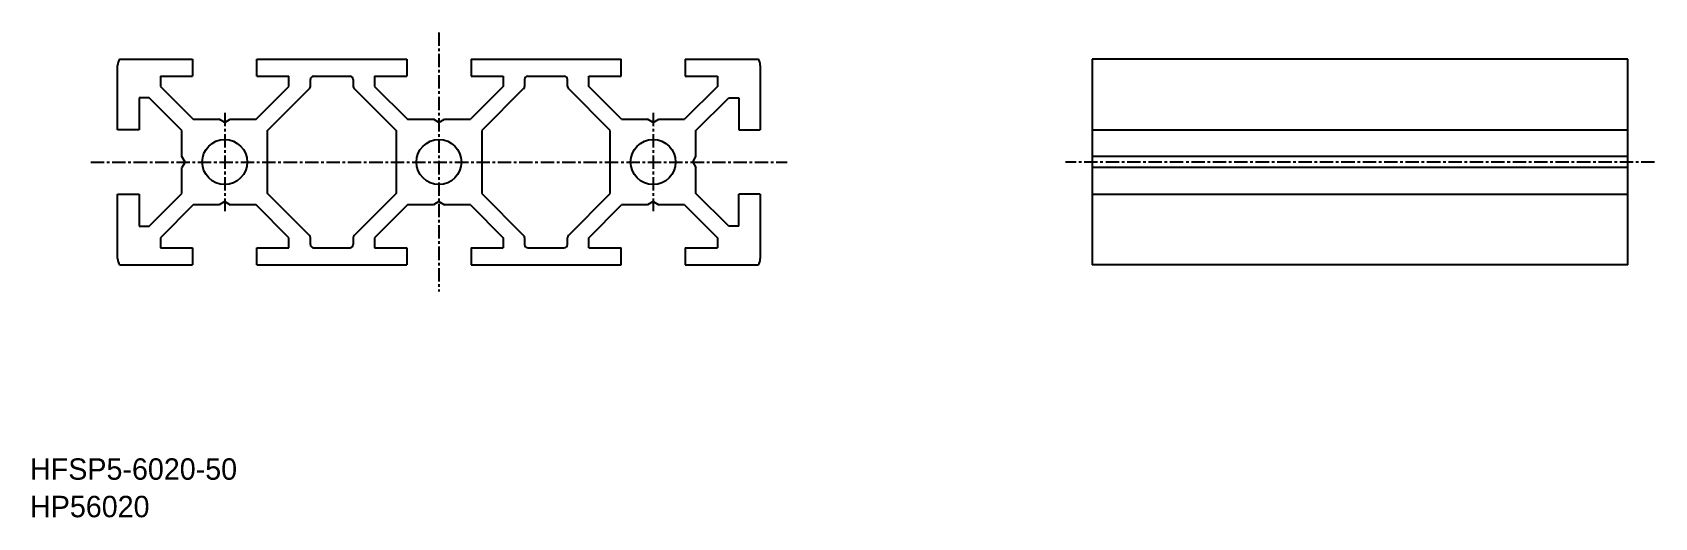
# Model space of a CAD drawing. Extents: x 0 to 152, y 0 to 45.
import ezdxf

# ---------------------------------------------------------------- set-up
doc = ezdxf.new("R2010")
doc.units = 0
doc.linetypes.add('CENTER', pattern=[2, 1.25, -0.25, 0.25, -0.25])
doc.layers.get('0').update_dxf_attribs({"linetype": 'CONTINUOUS'})
doc.layers.add('CENTER', color=1, linetype='CENTER')

msp = doc.modelspace()

# ---------------------------------------------------------------- linework, layer by layer
at = {"color": 7, "linetype": 'CONTINUOUS'}
for p, q in [((8.37, 42.76), (15.17, 42.76)), ((15.17, 42.76), (15.17, 41.16)), ((21.17, 41.16), (21.17, 42.76)), ((21.17, 42.76), (35.17, 42.76)), ((35.17, 42.76), (35.17, 41.16)), ((41.17, 42.76), (41.17, 41.16)), ((41.17, 42.76), (55.17, 42.76)), ((55.17, 41.16), (55.17, 42.76)), ((61.17, 42.76), (61.17, 41.16)), ((61.17, 42.76), (67.97, 42.76)), ((99.17, 42.76), (99.17, 23.56)), ((149.17, 42.76), (99.17, 42.76)), ((149.17, 23.56), (149.17, 42.76)), ((8.17, 36.16), (8.17, 42.16)), ((12.17, 41.16), (12.17, 40.22)), ((12.17, 41.16), (15.17, 41.16)), ((21.17, 41.16), (24.17, 41.16)), ((24.17, 40.22), (24.17, 41.16)), ((26.47, 41.16), (29.87, 41.16)), ((32.17, 41.16), (32.17, 40.22)), ((32.17, 41.16), (35.17, 41.16)), ((41.17, 41.16), (44.17, 41.16)), ((44.17, 41.16), (44.17, 40.22)), ((46.47, 41.16), (49.87, 41.16)), ((52.17, 40.22), (52.17, 41.16)), ((52.17, 41.16), (55.17, 41.16)), ((61.17, 41.16), (64.17, 41.16)), ((64.17, 41.16), (64.17, 40.22)), ((68.17, 42.16), (68.17, 36.16)), ((12.17, 40.22), (15.23, 37.16)), ((21.11, 37.16), (24.17, 40.22)), ((22.17, 36.09), (26.08, 40.01)), ((26.17, 40.22), (26.17, 40.86)), ((30.17, 40.86), (30.17, 40.22)), ((30.26, 40.01), (34.17, 36.09)), ((32.17, 40.22), (35.23, 37.16)), ((44.17, 40.22), (41.11, 37.16)), ((46.08, 40.01), (42.17, 36.09)), ((46.17, 40.86), (46.17, 40.22)), ((50.17, 40.22), (50.17, 40.86)), ((54.17, 36.09), (50.26, 40.01)), ((55.23, 37.16), (52.17, 40.22)), ((64.17, 40.22), (61.11, 37.16)), ((10.17, 39.16), (10.17, 36.16)), ((11.11, 39.16), (10.17, 39.16)), ((14.17, 36.09), (11.11, 39.16)), ((62.17, 36.09), (65.23, 39.16)), ((65.23, 39.16), (66.17, 39.16)), ((66.17, 39.16), (66.17, 36.16)), ((15.23, 37.16), (17.65, 37.16)), ((18.17, 36.86), (17.65, 37.16)), ((18.17, 36.86), (18.69, 37.16)), ((18.69, 37.16), (21.11, 37.16)), ((35.23, 37.16), (37.65, 37.16)), ((38.17, 36.86), (37.65, 37.16)), ((38.17, 36.86), (38.69, 37.16)), ((38.69, 37.16), (41.11, 37.16)), ((55.23, 37.16), (57.65, 37.16)), ((58.17, 36.86), (57.65, 37.16)), ((58.17, 36.86), (58.69, 37.16)), ((58.69, 37.16), (61.11, 37.16)), ((10.17, 36.16), (8.17, 36.16)), ((14.17, 33.68), (14.17, 36.09)), ((22.17, 30.22), (22.17, 36.09)), ((34.17, 36.09), (34.17, 30.22)), ((42.17, 36.09), (42.17, 30.22)), ((54.17, 30.22), (54.17, 36.09)), ((62.17, 33.68), (62.17, 36.09)), ((66.17, 36.16), (68.17, 36.16)), ((99.17, 36.16), (149.17, 36.16)), ((14.47, 33.16), (14.17, 33.68)), ((61.87, 33.16), (62.17, 33.68)), ((149.17, 33.68), (99.17, 33.68)), ((14.47, 33.16), (14.17, 32.64)), ((14.17, 30.22), (14.17, 32.64)), ((61.87, 33.16), (62.17, 32.64)), ((62.17, 30.22), (62.17, 32.64)), ((149.17, 32.64), (99.17, 32.64)), ((8.17, 24.16), (8.17, 30.16)), ((8.17, 30.16), (10.17, 30.16)), ((10.17, 30.16), (10.17, 27.16)), ((11.11, 27.16), (14.17, 30.22)), ((15.23, 29.16), (12.17, 26.09)), ((17.65, 29.16), (15.23, 29.16)), ((18.17, 29.46), (17.65, 29.16)), ((18.17, 29.46), (18.69, 29.16)), ((21.11, 29.16), (18.69, 29.16)), ((24.17, 26.09), (21.11, 29.16)), ((26.08, 26.31), (22.17, 30.22)), ((34.17, 30.22), (30.26, 26.31)), ((35.23, 29.16), (32.17, 26.09)), ((37.65, 29.16), (35.23, 29.16)), ((38.17, 29.46), (37.65, 29.16)), ((38.17, 29.46), (38.69, 29.16)), ((41.11, 29.16), (38.69, 29.16)), ((41.11, 29.16), (44.17, 26.09)), ((42.17, 30.22), (46.08, 26.31)), ((50.26, 26.31), (54.17, 30.22)), ((52.17, 26.09), (55.23, 29.16)), ((57.65, 29.16), (55.23, 29.16)), ((58.17, 29.46), (57.65, 29.16)), ((58.17, 29.46), (58.69, 29.16)), ((61.11, 29.16), (58.69, 29.16)), ((61.11, 29.16), (64.17, 26.09)), ((65.23, 27.16), (62.17, 30.22)), ((68.17, 30.16), (66.17, 30.16)), ((66.17, 27.16), (66.17, 30.16)), ((68.17, 30.16), (68.17, 24.16)), ((99.17, 30.16), (149.17, 30.16)), ((10.17, 27.16), (11.11, 27.16)), ((12.17, 26.09), (12.17, 25.16)), ((24.17, 25.16), (24.17, 26.09)), ((26.17, 25.46), (26.17, 26.09)), ((30.17, 26.09), (30.17, 25.46)), ((32.17, 26.09), (32.17, 25.16)), ((44.17, 26.09), (44.17, 25.16)), ((46.17, 26.09), (46.17, 25.46)), ((50.17, 25.46), (50.17, 26.09)), ((52.17, 25.16), (52.17, 26.09)), ((64.17, 26.09), (64.17, 25.16)), ((66.17, 27.16), (65.23, 27.16)), ((12.17, 25.16), (15.17, 25.16)), ((15.17, 25.16), (15.17, 23.56)), ((21.17, 23.56), (21.17, 25.16)), ((21.17, 25.16), (24.17, 25.16)), ((26.47, 25.16), (29.87, 25.16)), ((32.17, 25.16), (35.17, 25.16)), ((35.17, 25.16), (35.17, 23.56)), ((41.17, 25.16), (41.17, 23.56)), ((41.17, 25.16), (44.17, 25.16)), ((46.47, 25.16), (49.87, 25.16)), ((52.17, 25.16), (55.17, 25.16)), ((55.17, 23.56), (55.17, 25.16)), ((61.17, 25.16), (61.17, 23.56)), ((61.17, 25.16), (64.17, 25.16)), ((8.37, 23.56), (15.17, 23.56)), ((21.17, 23.56), (35.17, 23.56)), ((41.17, 23.56), (55.17, 23.56)), ((61.17, 23.56), (67.97, 23.56)), ((149.17, 23.56), (99.17, 23.56))]:
    msp.add_line(p, q, dxfattribs=at)
for centre in [(18.17, 33.16), (38.17, 33.16), (58.17, 33.16)]:
    msp.add_circle(centre, 2.1, dxfattribs=at)
for centre, radius, start, end in [((9.17, 42.16), 1, 143.1307, 180), ((67.17, 42.16), 1, 0, 36.8698), ((26.47, 40.86), 0.3, 90, 180), ((29.87, 40.86), 0.3, 360, 90), ((46.47, 40.86), 0.3, 90, 180), ((49.87, 40.86), 0.3, 360, 90), ((25.87, 40.22), 0.3, 314.5365, 0.518), ((30.47, 40.22), 0.3, 179.482, 225.4635), ((45.87, 40.22), 0.3, 314.5365, 0.518), ((50.47, 40.22), 0.3, 179.482, 225.4635), ((25.87, 26.09), 0.3, 359.482, 45.4635), ((30.47, 26.09), 0.3, 134.5365, 180.518), ((45.87, 26.09), 0.3, 359.482, 45.4635), ((50.47, 26.09), 0.3, 134.5365, 180.518), ((26.47, 25.46), 0.3, 180, 270), ((29.87, 25.46), 0.3, 270, 0), ((46.47, 25.46), 0.3, 180, 270), ((49.87, 25.46), 0.3, 270, 0), ((9.17, 24.16), 1, 180, 216.8698), ((67.17, 24.16), 1, 323.1302, 360)]:
    msp.add_arc(centre, radius, start, end, dxfattribs=at)
at = {"layer": 'CENTER', "color": 1, "linetype": 'CENTER'}
for p, q in [((38.17, 45.26), (38.17, 21.06)), ((18.17, 37.76), (18.17, 28.56)), ((58.17, 37.76), (58.17, 28.56)), ((5.67, 33.16), (70.67, 33.16)), ((151.67, 33.16), (96.67, 33.16))]:
    msp.add_line(p, q, dxfattribs=at)

# ---------------------------------------------------------------- texts
at = {"color": 7, "linetype": 'CONTINUOUS'}
for s, p in [('HFSP5-6020-50', (0, 3.5)), ('HP56020', (0, 0))]:
    msp.add_text(s, height=2, dxfattribs=at).set_placement(p)

doc.saveas('drawing.dxf')
